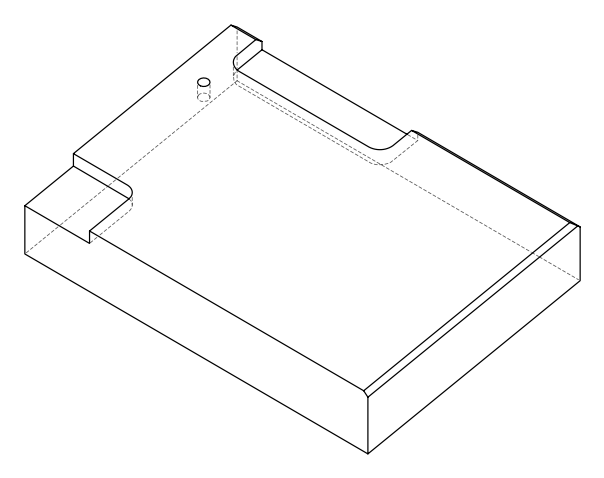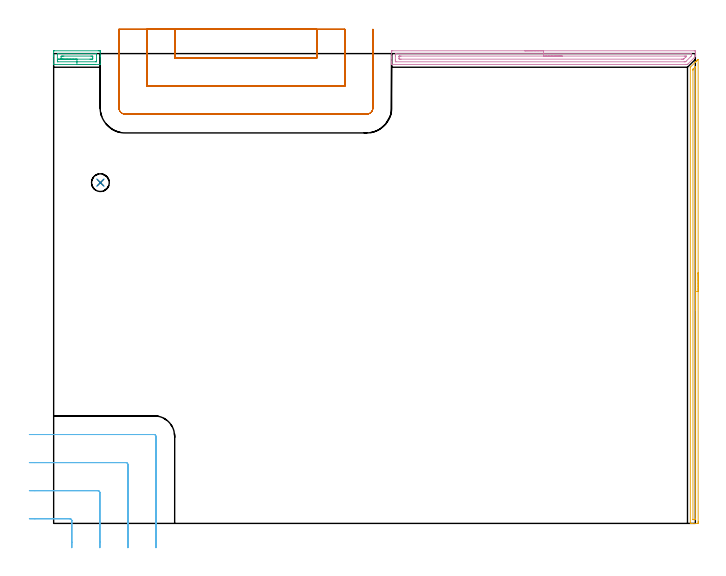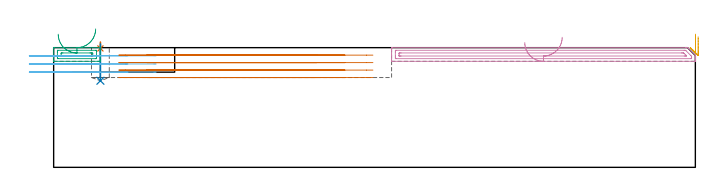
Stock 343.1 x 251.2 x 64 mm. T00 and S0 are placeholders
(PLAN: 7 operations, 3 tool changes, 18.9 min)
(1 SPOT_DRILL | STEP1POCKET | NXT0321_9005460120000 | 0.03 min | 1 mm3)
(2 DRILL_BLIND_HOLE_INTO_CENTER | STEP1POCKET | NXT0301_066 | 0.08 min | 1168 mm3)
(3 AREA_MILL | FG_CHAMFER_SURFACE | UGT0205_001 | 0.79 min | 785 mm3)
(4 AREA_MILL_1 | FG_CHAMFER_SURFACE_1 | UGT0205_001 | 4.07 min | 4450 mm3)
(5 AREA_MILL_2 | FG_CHAMFER_SURFACE_2 | UGT0205_001 | 4.1 min | 2166 mm3)
(6 MILL_CORNER_NOTCH_RECTANGULAR | CORNER_NOTCH_RECTANGULAR | UGT0201_104 | Follow Part, ap 5, ae 75% | 2.24 min | 48405 mm3)
(7 MILL_SLOT | SLOT_PARTIAL_RECTANGULAR | UGT0201_104 | Follow Part, ap 5, ae 75% | 7.54 min | 104237 mm3)
(TOOL NXT0321_9005460120000 | NC Spot Drill, 142deg, 12mm, Carbide, Uncoated | D12 PA142 FL30 Z2)
(TOOL NXT0301_066 | Carbide Drill 9.5mm [860.1-0950-029A1-MM 2214] | D9.5 PA140 FL47 Z2)
(TOOL UGT0205_001 | Chamfer Mill 20 x 3 x 45 deg. | D20 FL50 Z2)
(TOOL UGT0201_104 | End Mill 20 mm | D20 FL22 Z2)
(OP 1 SPOT_DRILL)
G17 G21 G94 G90
T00 M6
G54
G17 G0 G90 X25. Y182.2 S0 M3
G43 Z74. H0
G94 G81 G98 Z63.591 F250. R67.
G80
M5
M2
(OP 2 DRILL_BLIND_HOLE_INTO_CENTER)
G17 G21 G94 G90
T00 M6
G54
G17 G0 G90 X25. Y182.2 S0 M3
G43 Z74. H1
G94 G81 G98 Z46.3 F250. R66.
G80
M5
M2
(OP 3 AREA_MILL)
G17 G21 G94 G90
T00 M6
G54
G17 G0 G90 X22.45 Y245.4 S1061 M3
G43 Z74. H0
G94 G1 X22.412 Z73.128 F250.
X22.298 Z72.263
X22.109 Z71.412
X21.847 Z70.58
X21.513 Z69.774
X21.11 Z69.
X20.641 Z68.264
X20.11 Z67.572
X19.521 Z66.929
X18.878 Z66.339
X18.186 Z65.808
X17.45 Z65.34
X16.676 Z64.937
X15.87 Z64.603
X15.038 Z64.341
X14.186 Z64.152
X13.321 Z64.038
X12.45 Z64.
X0.059 Y245.401 Z63.999
X0.049 Z63.998
X0.007 Y245.409 Z63.986
X0.001 Y245.412 Z63.982
X0. Y245.413 Z63.981
Y245.545 Z63.853
Y249.613 Z59.786
Y250.382 Z59.012
Y252.158 Z57.237
X0.002 Y252.659 Z56.737
X0.007 Y252.691 Z56.705
X0.502 Y252.7 Z56.7
X23.858
X24.398 Y252.697 Z56.703
X24.893 Y252.691 Z56.705
X24.898 Y252.659 Z56.737
X24.9 Y252.158 Z57.237
Y251.773 Z57.622
Y250.382 Z59.012
Y249.613 Z59.786
Y249.494 Z59.904
Y245.545 Z63.853
X24.894 Y245.412 Z63.983
X24.891 Y245.404 Z63.99
X24.841 Y245.4 Z64.
X12.45
Y246.814 Z62.586
X2.272 Y246.816 Z62.584
X2.01 Y246.83 Z62.57
X2.003 Y247.1 Z62.3
X2. Y247.718 Z61.682
Y247.991 Z61.409
X2.001 Y250.653 Z58.747
X2.01 Y251.27 Z58.13
X2.257 Y251.285 Z58.115
X2.272
X22.613
X22.628
X22.89 Y251.27 Z58.13
X22.897 Y251. Z58.4
X22.9 Y250.382 Z59.018
Y250.109 Z59.291
X22.899 Y247.447 Z61.953
X22.89 Y246.83 Z62.57
X22.643 Y246.815 Z62.585
X22.628
X12.45 Y246.814 Z62.586
Y248.229 Z61.171
X4.927
X4.416 Y248.231 Z61.169
X4.042 Y248.236 Z61.164
X4.004 Y248.606 Z60.794
X4.001 Y248.647 Z60.753
Y249.494 Z59.906
X4.002 Y249.534 Z59.866
X4.042 Y249.864 Z59.536
X4.553 Y249.87 Z59.53
X4.927 Y249.871 Z59.529
X5.436 Y249.872 Z59.528
X19.973 Y249.871 Z59.529
X20.484 Y249.869 Z59.531
X20.858 Y249.864 Z59.536
X20.896 Y249.494 Z59.906
X20.899 Y249.453 Z59.947
Y248.606 Z60.794
X20.898 Y248.566 Z60.834
X20.858 Y248.236 Z61.164
X20.347 Y248.23 Z61.17
X19.973 Y248.229 Z61.171
X19.464
X12.45
X11.578 Z61.209
X10.713 Z61.323
X9.862 Z61.512
X9.03 Z61.774
X8.224 Z62.108
X7.45 Z62.511
X6.714 Z62.98
X6.022 Z63.511
X5.379 Z64.1
X4.789 Z64.743
X4.258 Z65.435
X3.79 Z66.171
X3.387 Z66.945
X3.053 Z67.751
X2.791 Z68.583
X2.602 Z69.435
X2.488 Z70.3
X2.45 Z71.171
G0 Z74.
M5
M2
(OP 4 AREA_MILL_1)
G17 G21 G94 G90
T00 M6
G54
G17 G0 G90 X251.9 Y252.7 S1061 M3
G43 Z74. H0
Z66.7
G94 G1 X251.938 Z65.828 F250.
X252.052 Z64.964
X252.241 Z64.112
X252.503 Z63.28
X252.837 Z62.474
X253.24 Z61.7
X253.709 Z60.964
X254.24 Z60.272
X254.829 Z59.629
X255.472 Z59.04
X256.164 Z58.509
X256.9 Z58.04
X257.674 Z57.637
X258.48 Z57.303
X259.312 Z57.041
X260.164 Z56.852
X261.028 Z56.738
X261.9 Z56.7
X342.518
X342.692 Y252.698 Z56.702
X343.098 Y252.691 Z56.705
X343.1 Y252.43 Z56.967
Y252.158 Z57.239
Y251.543 Z57.854
Y251.27 Z58.126
Y250.724 Z58.675
Y250.04 Z59.359
X343.091 Y249.592 Z59.805
X343.083 Y249.582 Z59.815
X342.995 Y249.494 Z59.905
X339.206 Y245.706 Z63.694
X338.954 Y245.457 Z63.942
X338.901 Y245.407 Z63.992
X338.064 Y245.4 Z64.
X180.837
X180.71 Y245.403 Z63.988
X180.708 Y245.428 Z63.963
X180.7 Y245.733 Z63.666
Y246.284 Z63.115
Y246.83 Z62.565
Y248.879 Z60.518
Y249.494 Z59.901
Y251.85 Z57.546
X180.703 Y252.158 Z57.239
X180.708 Y252.691 Z56.705
X180.745 Y252.693 Z56.704
X181.282 Y252.7 Z56.7
X261.9
Y251.286 Z58.114
X340.736 Y251.285 Z58.115
X341.09 Y251.27 Z58.13
X341.095 Y250.912 Z58.488
X341.09 Y250.382 Z59.018
X341.079 Y250.04 Z59.36
X340.736 Y249.687 Z59.713
X338.064 Y247.015 Z62.385
X337.969 Y246.924 Z62.476
X337.868 Y246.83 Z62.57
X337.188 Y246.815 Z62.585
X337.173 Y246.814 Z62.586
X183.064 Y246.815 Z62.585
X182.71 Y246.83 Z62.57
X182.703 Y247.19 Z62.21
X182.701 Y247.718 Z61.682
X182.7 Y248.081 Z61.319
Y249.857 Z59.543
X182.701 Y250.382 Z59.018
X182.702 Y250.742 Z58.658
X182.71 Y251.27 Z58.13
X183.049 Y251.285 Z58.115
X183.064
X261.9 Y251.286 Z58.114
Y249.871 Z59.529
X337.173
X337.686 Y249.87 Z59.53
X338.064 Y249.868 Z59.532
X338.424 Y249.864 Z59.536
X338.093 Y249.494 Z59.906
X338.079 Y249.479 Z59.921
X338.064 Y249.463 Z59.937
X337.173 Y248.572 Z60.828
X336.882 Y248.289 Z61.111
X336.837 Y248.248 Z61.152
X336.817 Y248.235 Z61.165
X336.788 Y248.233 Z61.167
X336.659 Y248.23 Z61.17
X336.282 Y248.229 Z61.171
X335.77 Y248.228 Z61.172
X185.736 Y248.229 Z61.171
X185.223 Y248.23 Z61.17
X184.846 Y248.233 Z61.167
X184.729 Y248.235 Z61.165
X184.71 Y248.461 Z60.939
X184.704 Y248.606 Z60.794
X184.701 Y248.75 Z60.65
Y249.494 Z59.906
X184.702 Y249.638 Z59.762
X184.708 Y249.784 Z59.616
X184.713 Y249.865 Z59.535
X184.752 Y249.867 Z59.533
X184.846 Y249.869 Z59.531
X185.358 Y249.871 Z59.529
X185.736
X261.9
X262.772 Z59.567
X263.637 Z59.68
X264.488 Z59.869
X265.32 Z60.132
X266.126 Z60.465
X266.9 Z60.868
X267.636 Z61.337
X268.328 Z61.868
X268.971 Z62.457
X269.56 Z63.101
X270.092 Z63.793
X270.56 Z64.529
X270.963 Z65.302
X271.297 Z66.108
X271.559 Z66.94
X271.748 Z67.792
X271.862 Z68.657
X271.9 Z69.529
G0 Z74.
M5
M2
(OP 5 AREA_MILL_2)
G17 G21 G94 G90
T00 M6
G54
G17 G0 G90 X344.6 Y134.05 S1061 M3
G43 Z74. H0
Z69.8
G94 G1 Y134.012 Z68.928 F250.
Y133.898 Z68.064
Y133.709 Z67.212
Y133.447 Z66.38
Y133.113 Z65.574
Y132.71 Z64.8
Y132.242 Z64.064
Y131.71 Z63.372
Y131.121 Z62.729
Y130.478 Z62.14
Y129.786 Z61.609
Y129.05 Z61.14
Y128.276 Z60.737
Y127.47 Z60.403
Y126.638 Z60.141
Y125.787 Z59.952
Y124.922 Z59.838
Y124.05 Z59.8
Y1.167
X344.599 Y0.632 Z59.801
X344.596 Y0.276 Z59.802
X344.592 Y0.01 Z59.804
X344.249 Y0. Z60.147
X341.626 Z62.769
X340.69 Z63.71
X340.542 Y0.003 Z63.85
X340.403 Y0.01 Z63.988
X340.4 Y0.185 Z64.
Y243.891
X340.402 Y243.898 Z63.997
X340.404 Y243.903 Z63.995
X342.937 Y246.439 Z61.459
X343.073 Y246.574 Z61.325
X343.235 Y246.736 Z61.163
X343.374 Y246.876 Z61.021
X343.52 Y247.021 Z60.878
X343.663 Y247.164 Z60.735
X343.811 Y247.314 Z60.584
X344.365 Y247.865 Z60.035
X344.568 Y248.064 Z59.83
X344.594 Y248.083 Z59.804
X344.599 Y248.064 Z59.799
X344.6 Y124.05 Z59.8
X343.186 Z61.214
X343.185 Y2.421 Z61.215
X343.183 Y2.07 Z61.217
X343.181 Y2.027 Z61.219
X343.18 Y2.013 Z61.22
X343.157 Y2.01 Z61.243
X343.048 Y2.004 Z61.352
X342.91 Y2.001 Z61.49
X342.5 Y2. Z61.9
X342.036 Z62.364
X341.868 Y2.003 Z62.532
X341.833 Y2.007 Z62.567
X341.821 Y2.01 Z62.579
X341.819 Y2.022 Z62.581
X341.817 Y2.062 Z62.583
X341.815 Y2.227 Z62.585
Y242.102
X341.819 Y242.799 Z62.581
X341.821 Y242.848 Z62.579
X341.842 Y242.881 Z62.558
X341.95 Y242.997 Z62.45
X342.668 Y243.719 Z61.732
X342.841 Y243.891 Z61.559
X342.951 Y243.999 Z61.449
X343.115 Y244.156 Z61.285
X343.179 Y244.214 Z61.221
X343.182 Y244.087 Z61.218
X343.185 Y243.891 Z61.215
Y243.707
X343.186 Y124.05 Z61.214
Y123.178 Z61.252
Y122.314 Z61.366
Y121.462 Z61.555
Y120.63 Z61.817
Y119.824 Z62.151
Y119.05 Z62.554
Y118.314 Z63.023
Y117.622 Z63.554
Y116.979 Z64.143
Y116.39 Z64.786
Y115.859 Z65.479
Y115.39 Z66.214
Y114.987 Z66.988
Y114.653 Z67.794
Y114.391 Z68.626
Y114.202 Z69.478
Y114.088 Z70.343
Y114.05 Z71.214
G0 Z74.
M5
M2
(OP 6 MILL_CORNER_NOTCH_RECTANGULAR)
G17 G21 G94 G90
T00 M6
G54
G17 G0 G90 X9.7 Y-13. S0 M3
G43 Z74. H0
Z59.633
G94 G1 Y-10. F250.
Y1.505 F500.
G3 X8.705 Y2.5 R1.
G1 X-10.
X-13. F250.
G0 Z74.
X24.7 Y-13.
Z59.633
G1 Y-10.
Y16.505 F500.
G3 X23.705 Y17.5 R1.
G1 X-10.
X-13. F250.
G0 Z74.
X39.7 Y-13.
Z59.633
G1 Y-10.
Y31.504 F500.
G3 X38.704 Y32.5 R1.
G1 X-10.
X-13. F250.
G0 Z74.
X54.7 Y-13.
Z59.633
G1 Y-10.
Y46.5 F500.
G3 X53.7 Y47.5 R1.
G1 X-10.
X-13. F250.
G0 Z74.
X9.7 Y-13.
Z55.267
G1 Y-10.
Y1.505 F500.
G3 X8.705 Y2.5 R1.
G1 X-10.
X-13. F250.
G0 Z74.
X24.7 Y-13.
Z55.267
G1 Y-10.
Y16.505 F500.
G3 X23.705 Y17.5 R1.
G1 X-10.
X-13. F250.
G0 Z74.
X39.7 Y-13.
Z55.267
G1 Y-10.
Y31.504 F500.
G3 X38.704 Y32.5 R1.
G1 X-10.
X-13. F250.
G0 Z74.
X54.7 Y-13.
Z55.267
G1 Y-10.
Y46.5 F500.
G3 X53.7 Y47.5 R1.
G1 X-10.
X-13. F250.
G0 Z74.
X9.7 Y-13.
Z50.9
G1 Y-10.
Y1.505 F500.
G3 X8.705 Y2.5 R1.
G1 X-10.
X-13. F250.
G0 Z74.
X24.7 Y-13.
Z50.9
G1 Y-10.
Y16.505 F500.
G3 X23.705 Y17.5 R1.
G1 X-10.
X-13. F250.
G0 Z74.
X39.7 Y-13.
Z50.9
G1 Y-10.
Y31.504 F500.
G3 X38.704 Y32.5 R1.
G1 X-10.
X-13. F250.
G0 Z74.
X54.7 Y-13.
Z50.9
G1 Y-10.
Y46.5 F500.
G3 X53.7 Y47.5 R1.
G1 X-10.
X-13. F250.
G0 Z74.
M5
M2
(OP 7 MILL_SLOT)
G17 G21 G94 G90
T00 M6
G54
G17 G0 G90 X64.9 Y264.2 S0 M3
G43 Z74. H0
Z60.
G94 G1 Y261.2 F250.
Y248.8 F500.
X140.7
Y261.2
Y264.2 F250.
X49.9
Y261.2
Y233.8 F500.
X155.7
Y261.2
Y264.2 F250.
X34.9
Y261.2
Y222.2 F500.
G3 X38.3 Y218.8 R3.4
G1 X167.3
G3 X170.7 Y222.2 R3.4
G1 Y261.2
Y264.2 F250.
G0 X64.9 Z56.
G1 Y261.2
Y248.8 F500.
X140.7
Y261.2
Y264.2 F250.
X49.9
Y261.2
Y233.8 F500.
X155.7
Y261.2
Y264.2 F250.
X34.9
Y261.2
Y222.2 F500.
G3 X38.3 Y218.8 R3.4
G1 X167.3
G3 X170.7 Y222.2 R3.4
G1 Y261.2
Y264.2 F250.
G0 X64.9 Z52.
G1 Y261.2
Y248.8 F500.
X140.7
Y261.2
Y264.2 F250.
X49.9
Y261.2
Y233.8 F500.
X155.7
Y261.2
Y264.2 F250.
X34.9
Y261.2
Y222.2 F500.
G3 X38.3 Y218.8 R3.4
G1 X167.3
G3 X170.7 Y222.2 R3.4
G1 Y261.2
Y264.2 F250.
G0 X64.9 Z48.
G1 Y261.2
Y248.8 F500.
X140.7
Y261.2
Y264.2 F250.
X49.9
Y261.2
Y233.8 F500.
X155.7
Y261.2
Y264.2 F250.
X34.9
Y261.2
Y222.2 F500.
G3 X38.3 Y218.8 R3.4
G1 X167.3
G3 X170.7 Y222.2 R3.4
G1 Y261.2
Y264.2 F250.
G0 Z74.
M5
M2
